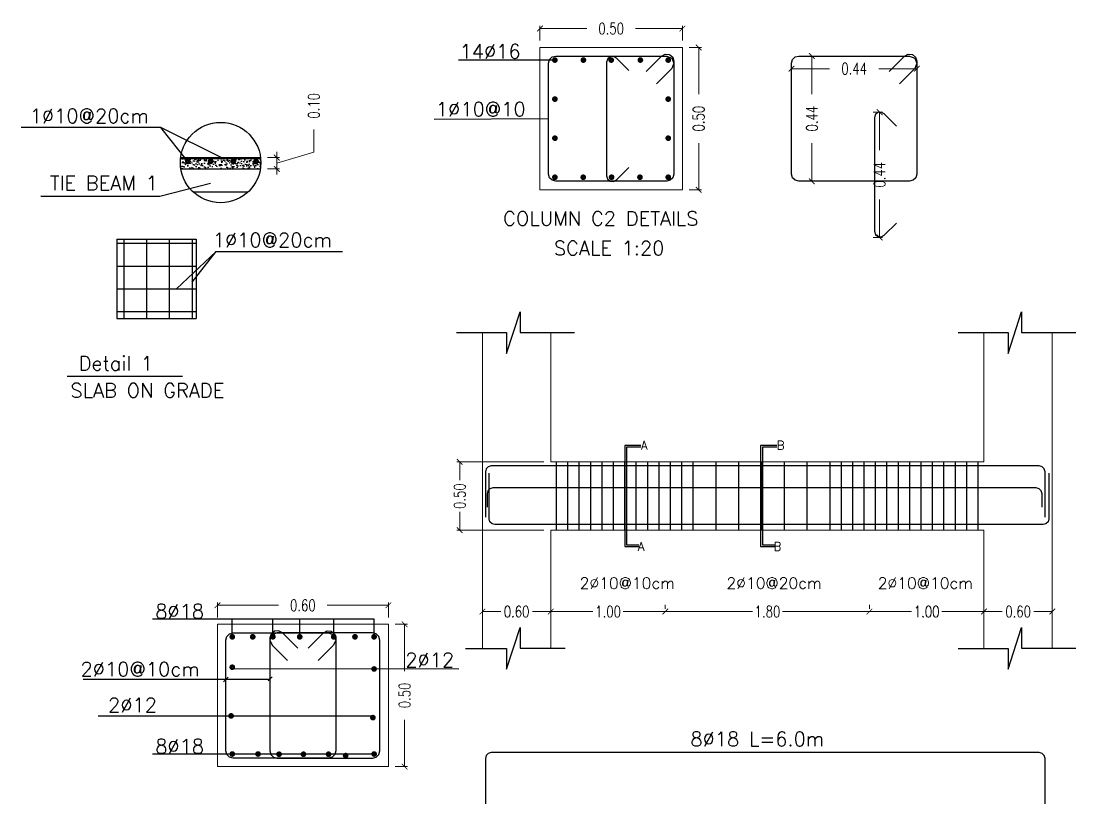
# Model space of a CAD drawing. Extents: x 166525 to 167198, y 178739 to 179747.
# Drawn here: x 167064.84 to 167083.35, y 179278.09 to 179291.84 of the extents above; entities that cross this region are included whole.
import ezdxf

# ---------------------------------------------------------------- set-up
doc = ezdxf.new("R2010")
doc.units = 0
doc.header["$MEASUREMENT"] = 0
doc.linetypes.add('AUSGEZOGEN', pattern=[0])
doc.linetypes.add('VONLAYER', pattern=[0])
doc.layers.get('0').update_dxf_attribs({"linetype": 'CONTINUOUS'})
doc.layers.get('DEFPOINTS').update_dxf_attribs({"linetype": 'CONTINUOUS'})
doc.layers.add('BEAM', color=6, linetype='CONTINUOUS', lineweight=13)
for name, color, linetype in [('BEAM-DIM', 4, 'CONTINUOUS'), ('BEAM-REIN', 2, 'CONTINUOUS'), ('EBENE0', 7, 'AUSGEZOGEN'), ('rebar call line', 8, 'CONTINUOUS'), ('REBARS', 2, 'CONTINUOUS'), ('Reinforcement', 10, 'CONTINUOUS'), ('TEXT', 7, 'CONTINUOUS')]:
    doc.layers.add(name, color=color, linetype=linetype)
doc.styles.add('DIM', font='simplex.shx', dxfattribs={"width": 0.75})
doc.styles.add('ROMANS', font='romans.shx')
doc.dimstyles.new('MUTASIM', dxfattribs={"dimscale": 0.9995, "dimtxt": 0.2, "dimasz": 0.1, "dimexe": 0.05, "dimexo": 0.12, "dimgap": 0.05, "dimtad": 0, "dimzin": 0, "dimdsep": 46, "dimtxsty": 'DIM', "dimblk": 'ARCHTICK', "dimcen": 0.09, "dimclrd": 35, "dimclre": 33, "dimclrt": 256, "dimazin": 0, "dimtfac": 1, "dimtofl": 0, "dimtmove": 1, "dimatfit": 3, "dimfxl": 0.18, "dimtolj": 1, "dimtzin": 0, "dimlwd": 13, "dimlwe": 9, "dimarcsym": 0})

# ---------------------------------------------------------------- blocks, each defined once
blk = doc.blocks.new('_ARCHTICK')
at = {"color": 0, "linetype": 'ByBlock', "const_width": 0.15}
blk.add_lwpolyline([(-0.5, -0.5), (0.5, 0.5)], dxfattribs=at)
blk = doc.blocks.new('*D1795')
at = {"layer": 'BEAM', "color": 33, "lineweight": 9, "transparency": 16777216}
for p, q in [((167073.949, 179291.498), (167073.949, 179291.761)), ((167076.449, 179291.498), (167076.449, 179291.761))]:
    blk.add_line(p, q, dxfattribs=at)
at = {"layer": 'BEAM', "color": 35, "lineweight": 13, "transparency": 16777216}
for p, q in [((167073.949, 179291.711), (167074.771, 179291.711)), ((167076.449, 179291.711), (167075.627, 179291.711))]:
    blk.add_line(p, q, dxfattribs=at)
at = {"layer": 'DEFPOINTS', "color": 0, "transparency": 16777216}
for p in [(167076.449, 179291.711), (167073.949, 179291.378), (167076.449, 179291.378)]:
    blk.add_point(p, dxfattribs=at)
at = {"layer": 'BEAM', "color": 35, "lineweight": 13, "transparency": 16777216, "xscale": 0.09995000000000001, "yscale": 0.09995000000000001, "zscale": 0.09995000000000001, "rotation": 180}
blk.add_blockref('_ARCHTICK', (167073.949, 179291.711), dxfattribs=at)
at = {"layer": 'BEAM', "color": 35, "lineweight": 13, "transparency": 16777216, "xscale": 0.09995000000000001, "yscale": 0.09995000000000001, "zscale": 0.09995000000000001}
blk.add_blockref('_ARCHTICK', (167076.449, 179291.711), dxfattribs=at)
at = {"layer": 'BEAM', "transparency": 16777216, "insert": (167075.199, 179291.711), "char_height": 0.1999, "attachment_point": 5, "style": 'DIM'}
blk.add_mtext('\\A1;0.50', dxfattribs=at)
blk = doc.blocks.new('*D1796')
at = {"layer": 'BEAM', "color": 33, "lineweight": 9, "transparency": 16777216}
for p, q in [((167076.569, 179291.378), (167076.784, 179291.378)), ((167076.569, 179288.878), (167076.784, 179288.878))]:
    blk.add_line(p, q, dxfattribs=at)
at = {"layer": 'BEAM', "color": 35, "lineweight": 13, "transparency": 16777216}
for p, q in [((167076.734, 179291.378), (167076.734, 179290.557)), ((167076.734, 179288.878), (167076.734, 179289.7))]:
    blk.add_line(p, q, dxfattribs=at)
at = {"layer": 'DEFPOINTS', "color": 0, "transparency": 16777216}
for p in [(167076.449, 179291.378), (167076.734, 179291.378), (167076.449, 179288.878)]:
    blk.add_point(p, dxfattribs=at)
at = {"layer": 'BEAM', "color": 35, "lineweight": 13, "transparency": 16777216, "xscale": 0.09995000000000001, "yscale": 0.09995000000000001, "zscale": 0.09995000000000001}
for p, rotation in [((167076.734, 179291.378), 90), ((167076.734, 179288.878), 270)]:
    blk.add_blockref('_ARCHTICK', p, dxfattribs=dict(at, rotation=rotation))
at = {"layer": 'BEAM', "transparency": 16777216, "insert": (167076.734, 179290.128), "char_height": 0.1999, "attachment_point": 5, "rotation": 90, "style": 'DIM'}
blk.add_mtext('\\A1;0.50', dxfattribs=at)
blk = doc.blocks.new('*D1797')
at = {"layer": 'BEAM', "color": 33, "lineweight": 9, "transparency": 16777216}
for p, q in [((167078.609, 179291.228), (167078.77, 179291.228)), ((167078.609, 179289.028), (167078.77, 179289.028))]:
    blk.add_line(p, q, dxfattribs=at)
at = {"layer": 'BEAM', "color": 35, "lineweight": 13, "transparency": 16777216}
for p, q in [((167078.72, 179291.228), (167078.72, 179290.56)), ((167078.72, 179289.028), (167078.72, 179289.696))]:
    blk.add_line(p, q, dxfattribs=at)
at = {"layer": 'DEFPOINTS', "color": 0, "transparency": 16777216}
for p in [(167078.489, 179291.228), (167078.72, 179291.228), (167078.489, 179289.028)]:
    blk.add_point(p, dxfattribs=at)
at = {"layer": 'BEAM', "color": 35, "lineweight": 13, "transparency": 16777216, "xscale": 0.09995000000000001, "yscale": 0.09995000000000001, "zscale": 0.09995000000000001}
for p, rotation in [((167078.72, 179291.228), 90), ((167078.72, 179289.028), 270)]:
    blk.add_blockref('_ARCHTICK', p, dxfattribs=dict(at, rotation=rotation))
at = {"layer": 'BEAM', "transparency": 16777216, "insert": (167078.72, 179290.128), "char_height": 0.1999, "attachment_point": 5, "rotation": 90, "style": 'DIM'}
blk.add_mtext('\\A1;0.44', dxfattribs=at)
blk = doc.blocks.new('*D1798')
at = {"layer": 'BEAM', "color": 35, "lineweight": 13, "transparency": 16777216}
for p, q in [((167078.362, 179291.006), (167079.03, 179291.006)), ((167080.562, 179291.006), (167079.894, 179291.006))]:
    blk.add_line(p, q, dxfattribs=at)
at = {"layer": 'BEAM', "color": 33, "lineweight": 9, "transparency": 16777216}
for p, q in [((167078.362, 179290.981), (167078.362, 179290.956)), ((167080.562, 179290.981), (167080.562, 179290.956))]:
    blk.add_line(p, q, dxfattribs=at)
at = {"layer": 'DEFPOINTS', "color": 0, "transparency": 16777216}
for p in [(167078.362, 179291.101), (167080.562, 179291.101), (167080.562, 179291.006)]:
    blk.add_point(p, dxfattribs=at)
at = {"layer": 'BEAM', "color": 35, "lineweight": 13, "transparency": 16777216, "xscale": 0.09995000000000001, "yscale": 0.09995000000000001, "zscale": 0.09995000000000001, "rotation": 180}
blk.add_blockref('_ARCHTICK', (167078.362, 179291.006), dxfattribs=at)
at = {"layer": 'BEAM', "color": 35, "lineweight": 13, "transparency": 16777216, "xscale": 0.09995000000000001, "yscale": 0.09995000000000001, "zscale": 0.09995000000000001}
blk.add_blockref('_ARCHTICK', (167080.562, 179291.006), dxfattribs=at)
at = {"layer": 'BEAM', "transparency": 16777216, "insert": (167079.462, 179291.006), "char_height": 0.1999, "attachment_point": 5, "style": 'DIM'}
blk.add_mtext('\\A1;0.44', dxfattribs=at)
blk = doc.blocks.new('*D1601')
at = {"layer": 'BEAM', "color": 33, "lineweight": 9, "transparency": 16777216}
for p, q in [((167072.939, 179281.593), (167072.939, 179281.523)), ((167074.139, 179281.593), (167074.139, 179281.523))]:
    blk.add_line(p, q, dxfattribs=at)
at = {"layer": 'BEAM', "color": 35, "lineweight": 13, "transparency": 16777216}
for p, q in [((167072.939, 179281.473), (167073.26, 179281.473)), ((167074.139, 179281.473), (167073.817, 179281.473))]:
    blk.add_line(p, q, dxfattribs=at)
at = {"layer": 'DEFPOINTS', "color": 0, "transparency": 16777216}
for p in [(167072.939, 179281.473), (167074.139, 179281.473), (167074.139, 179281.473)]:
    blk.add_point(p, dxfattribs=at)
at = {"layer": 'BEAM', "color": 35, "lineweight": 13, "transparency": 16777216, "xscale": 0.09995000000000001, "yscale": 0.09995000000000001, "zscale": 0.09995000000000001, "rotation": 180}
blk.add_blockref('_ARCHTICK', (167072.939, 179281.473), dxfattribs=at)
at = {"layer": 'BEAM', "color": 35, "lineweight": 13, "transparency": 16777216, "xscale": 0.09995000000000001, "yscale": 0.09995000000000001, "zscale": 0.09995000000000001}
blk.add_blockref('_ARCHTICK', (167074.139, 179281.473), dxfattribs=at)
at = {"layer": 'BEAM', "transparency": 16777216, "insert": (167073.539, 179281.473), "char_height": 0.1999, "attachment_point": 5, "style": 'DIM'}
blk.add_mtext('\\A1;0.60', dxfattribs=at)
blk = doc.blocks.new('*D1602')
at = {"layer": 'BEAM', "color": 33, "lineweight": 9, "transparency": 16777216}
for p, q in [((167074.139, 179281.593), (167074.139, 179281.523)), ((167076.148, 179281.593), (167076.148, 179281.523))]:
    blk.add_line(p, q, dxfattribs=at)
at = {"layer": 'BEAM', "color": 35, "lineweight": 13, "transparency": 16777216}
for p, q in [((167074.139, 179281.473), (167074.879, 179281.473)), ((167076.148, 179281.473), (167075.408, 179281.473))]:
    blk.add_line(p, q, dxfattribs=at)
at = {"layer": 'DEFPOINTS', "color": 0, "transparency": 16777216}
for p in [(167074.139, 179281.473), (167076.148, 179281.473), (167076.148, 179281.473)]:
    blk.add_point(p, dxfattribs=at)
at = {"layer": 'BEAM', "color": 35, "lineweight": 13, "transparency": 16777216, "xscale": 0.09995000000000001, "yscale": 0.09995000000000001, "zscale": 0.09995000000000001, "rotation": 180}
blk.add_blockref('_ARCHTICK', (167074.139, 179281.473), dxfattribs=at)
at = {"layer": 'BEAM', "color": 35, "lineweight": 13, "transparency": 16777216, "xscale": 0.09995000000000001, "yscale": 0.09995000000000001, "zscale": 0.09995000000000001}
blk.add_blockref('_ARCHTICK', (167076.148, 179281.473), dxfattribs=at)
at = {"layer": 'BEAM', "transparency": 16777216, "insert": (167075.144, 179281.473), "char_height": 0.1999, "attachment_point": 5, "style": 'DIM'}
blk.add_mtext('\\A1;1.00', dxfattribs=at)
blk = doc.blocks.new('*D1603')
at = {"layer": 'BEAM', "color": 33, "lineweight": 9, "transparency": 16777216}
for p, q in [((167076.148, 179281.593), (167076.148, 179281.523)), ((167079.731, 179281.593), (167079.731, 179281.523))]:
    blk.add_line(p, q, dxfattribs=at)
at = {"layer": 'BEAM', "color": 35, "lineweight": 13, "transparency": 16777216}
for p, q in [((167076.148, 179281.473), (167077.676, 179281.473)), ((167079.731, 179281.473), (167078.204, 179281.473))]:
    blk.add_line(p, q, dxfattribs=at)
at = {"layer": 'DEFPOINTS', "color": 0, "transparency": 16777216}
for p in [(167076.148, 179281.473), (167079.731, 179281.473), (167079.731, 179281.473)]:
    blk.add_point(p, dxfattribs=at)
at = {"layer": 'BEAM', "color": 35, "lineweight": 13, "transparency": 16777216, "xscale": 0.09995000000000001, "yscale": 0.09995000000000001, "zscale": 0.09995000000000001, "rotation": 180}
blk.add_blockref('_ARCHTICK', (167076.148, 179281.473), dxfattribs=at)
at = {"layer": 'BEAM', "color": 35, "lineweight": 13, "transparency": 16777216, "xscale": 0.09995000000000001, "yscale": 0.09995000000000001, "zscale": 0.09995000000000001}
blk.add_blockref('_ARCHTICK', (167079.731, 179281.473), dxfattribs=at)
at = {"layer": 'BEAM', "transparency": 16777216, "insert": (167077.94, 179281.473), "char_height": 0.1999, "attachment_point": 5, "style": 'DIM'}
blk.add_mtext('\\A1;1.80', dxfattribs=at)
blk = doc.blocks.new('*D1604')
at = {"layer": 'BEAM', "color": 33, "lineweight": 9, "transparency": 16777216}
for p, q in [((167079.731, 179281.593), (167079.731, 179281.523)), ((167081.739, 179281.593), (167081.739, 179281.523))]:
    blk.add_line(p, q, dxfattribs=at)
at = {"layer": 'BEAM', "color": 35, "lineweight": 13, "transparency": 16777216}
for p, q in [((167079.731, 179281.473), (167080.471, 179281.473)), ((167081.739, 179281.473), (167080.999, 179281.473))]:
    blk.add_line(p, q, dxfattribs=at)
at = {"layer": 'DEFPOINTS', "color": 0, "transparency": 16777216}
for p in [(167079.731, 179281.473), (167081.739, 179281.473), (167081.739, 179281.473)]:
    blk.add_point(p, dxfattribs=at)
at = {"layer": 'BEAM', "color": 35, "lineweight": 13, "transparency": 16777216, "xscale": 0.09995000000000001, "yscale": 0.09995000000000001, "zscale": 0.09995000000000001, "rotation": 180}
blk.add_blockref('_ARCHTICK', (167079.731, 179281.473), dxfattribs=at)
at = {"layer": 'BEAM', "color": 35, "lineweight": 13, "transparency": 16777216, "xscale": 0.09995000000000001, "yscale": 0.09995000000000001, "zscale": 0.09995000000000001}
blk.add_blockref('_ARCHTICK', (167081.739, 179281.473), dxfattribs=at)
at = {"layer": 'BEAM', "transparency": 16777216, "insert": (167080.735, 179281.473), "char_height": 0.1999, "attachment_point": 5, "style": 'DIM'}
blk.add_mtext('\\A1;1.00', dxfattribs=at)
blk = doc.blocks.new('*D1605')
at = {"layer": 'BEAM', "color": 33, "lineweight": 9, "transparency": 16777216}
for p, q in [((167081.739, 179281.593), (167081.739, 179281.523)), ((167082.939, 179281.593), (167082.939, 179281.523))]:
    blk.add_line(p, q, dxfattribs=at)
at = {"layer": 'BEAM', "color": 35, "lineweight": 13, "transparency": 16777216}
for p, q in [((167081.739, 179281.473), (167082.06, 179281.473)), ((167082.939, 179281.473), (167082.617, 179281.473))]:
    blk.add_line(p, q, dxfattribs=at)
at = {"layer": 'DEFPOINTS', "color": 0, "transparency": 16777216}
for p in [(167081.739, 179281.473), (167082.939, 179281.473), (167082.939, 179281.473)]:
    blk.add_point(p, dxfattribs=at)
at = {"layer": 'BEAM', "color": 35, "lineweight": 13, "transparency": 16777216, "xscale": 0.09995000000000001, "yscale": 0.09995000000000001, "zscale": 0.09995000000000001, "rotation": 180}
blk.add_blockref('_ARCHTICK', (167081.739, 179281.473), dxfattribs=at)
at = {"layer": 'BEAM', "color": 35, "lineweight": 13, "transparency": 16777216, "xscale": 0.09995000000000001, "yscale": 0.09995000000000001, "zscale": 0.09995000000000001}
blk.add_blockref('_ARCHTICK', (167082.939, 179281.473), dxfattribs=at)
at = {"layer": 'BEAM', "transparency": 16777216, "insert": (167082.339, 179281.473), "char_height": 0.1999, "attachment_point": 5, "style": 'DIM'}
blk.add_mtext('\\A1;0.60', dxfattribs=at)
blk = doc.blocks.new('*D1799')
at = {"layer": 'BEAM', "color": 33, "lineweight": 9, "transparency": 16777216}
for p, q in [((167068.288, 179281.37), (167068.288, 179281.632)), ((167071.288, 179281.37), (167071.288, 179281.632))]:
    blk.add_line(p, q, dxfattribs=at)
at = {"layer": 'BEAM', "color": 35, "lineweight": 13, "transparency": 16777216}
for p, q in [((167068.288, 179281.582), (167069.359, 179281.582)), ((167071.288, 179281.582), (167070.216, 179281.582))]:
    blk.add_line(p, q, dxfattribs=at)
at = {"layer": 'DEFPOINTS', "color": 0, "transparency": 16777216}
for p in [(167071.288, 179281.582), (167068.288, 179281.25), (167071.288, 179281.25)]:
    blk.add_point(p, dxfattribs=at)
at = {"layer": 'BEAM', "color": 35, "lineweight": 13, "transparency": 16777216, "xscale": 0.09995000000000001, "yscale": 0.09995000000000001, "zscale": 0.09995000000000001, "rotation": 180}
blk.add_blockref('_ARCHTICK', (167068.288, 179281.582), dxfattribs=at)
at = {"layer": 'BEAM', "color": 35, "lineweight": 13, "transparency": 16777216, "xscale": 0.09995000000000001, "yscale": 0.09995000000000001, "zscale": 0.09995000000000001}
blk.add_blockref('_ARCHTICK', (167071.288, 179281.582), dxfattribs=at)
at = {"layer": 'BEAM', "transparency": 16777216, "insert": (167069.788, 179281.582), "char_height": 0.1999, "attachment_point": 5, "style": 'DIM'}
blk.add_mtext('\\A1;0.60', dxfattribs=at)
blk = doc.blocks.new('*D1800')
at = {"layer": 'BEAM', "color": 33, "lineweight": 9, "transparency": 16777216}
for p, q in [((167071.408, 179281.25), (167071.623, 179281.25)), ((167071.408, 179278.75), (167071.623, 179278.75))]:
    blk.add_line(p, q, dxfattribs=at)
at = {"layer": 'BEAM', "color": 35, "lineweight": 13, "transparency": 16777216}
for p, q in [((167071.573, 179281.25), (167071.573, 179280.428)), ((167071.573, 179278.75), (167071.573, 179279.571))]:
    blk.add_line(p, q, dxfattribs=at)
at = {"layer": 'DEFPOINTS', "color": 0, "transparency": 16777216}
for p in [(167071.288, 179281.25), (167071.573, 179281.25), (167071.288, 179278.75)]:
    blk.add_point(p, dxfattribs=at)
at = {"layer": 'BEAM', "color": 35, "lineweight": 13, "transparency": 16777216, "xscale": 0.09995000000000001, "yscale": 0.09995000000000001, "zscale": 0.09995000000000001}
for p, rotation in [((167071.573, 179281.25), 90), ((167071.573, 179278.75), 270)]:
    blk.add_blockref('_ARCHTICK', p, dxfattribs=dict(at, rotation=rotation))
at = {"layer": 'BEAM', "transparency": 16777216, "insert": (167071.573, 179280), "char_height": 0.1999, "attachment_point": 5, "rotation": 90, "style": 'DIM'}
blk.add_mtext('\\A1;0.50', dxfattribs=at)
blk = doc.blocks.new('*D1801')
at = {"layer": 'BEAM', "color": 33, "lineweight": 9, "transparency": 16777216}
for p, q in [((167074.019, 179284.1), (167072.49, 179284.1)), ((167074.019, 179282.9), (167072.49, 179282.9))]:
    blk.add_line(p, q, dxfattribs=at)
at = {"layer": 'BEAM', "color": 35, "lineweight": 13, "transparency": 16777216}
for p, q in [((167072.54, 179284.1), (167072.54, 179283.778)), ((167072.54, 179282.9), (167072.54, 179283.221))]:
    blk.add_line(p, q, dxfattribs=at)
at = {"layer": 'DEFPOINTS', "color": 0, "transparency": 16777216}
for p in [(167072.54, 179284.1), (167074.139, 179284.1), (167074.139, 179282.9)]:
    blk.add_point(p, dxfattribs=at)
at = {"layer": 'BEAM', "color": 35, "lineweight": 13, "transparency": 16777216, "xscale": 0.09995000000000001, "yscale": 0.09995000000000001, "zscale": 0.09995000000000001}
for p, rotation in [((167072.54, 179284.1), 90), ((167072.54, 179282.9), 270)]:
    blk.add_blockref('_ARCHTICK', p, dxfattribs=dict(at, rotation=rotation))
at = {"layer": 'BEAM', "transparency": 16777216, "insert": (167072.54, 179283.5), "char_height": 0.1999, "attachment_point": 5, "rotation": 90, "style": 'DIM'}
blk.add_mtext('\\A1;0.50', dxfattribs=at)
blk = doc.blocks.new('*D1606')
at = {"layer": 'BEAM', "color": 33, "lineweight": 9, "transparency": 16777216}
for p, q in [((167079.798, 179290.243), (167079.958, 179290.243)), ((167079.798, 179288.043), (167079.958, 179288.043))]:
    blk.add_line(p, q, dxfattribs=at)
at = {"layer": 'BEAM', "color": 35, "lineweight": 13, "transparency": 16777216}
for p, q in [((167079.909, 179290.243), (167079.909, 179289.574)), ((167079.909, 179288.043), (167079.909, 179288.711))]:
    blk.add_line(p, q, dxfattribs=at)
at = {"layer": 'DEFPOINTS', "color": 0, "transparency": 16777216}
for p in [(167079.678, 179290.243), (167079.909, 179290.243), (167079.678, 179288.043)]:
    blk.add_point(p, dxfattribs=at)
at = {"layer": 'BEAM', "color": 35, "lineweight": 13, "transparency": 16777216, "xscale": 0.09995000000000001, "yscale": 0.09995000000000001, "zscale": 0.09995000000000001}
for p, rotation in [((167079.909, 179290.243), 90), ((167079.909, 179288.043), 270)]:
    blk.add_blockref('_ARCHTICK', p, dxfattribs=dict(at, rotation=rotation))
at = {"layer": 'BEAM', "transparency": 16777216, "insert": (167079.909, 179289.143), "char_height": 0.1999, "attachment_point": 5, "rotation": 90, "style": 'DIM'}
blk.add_mtext('\\A1;0.44', dxfattribs=at)
blk = doc.blocks.new('*D1128')
at = {"layer": 'BEAM', "color": 35, "lineweight": 13, "transparency": 16777216}
for p, q in [((167069.98, 179289.54), (167069.98, 179289.939)), ((167069.33, 179289.445), (167069.33, 179289.545)), ((167069.33, 179289.345), (167069.98, 179289.54)), ((167069.33, 179289.245), (167069.33, 179289.445)), ((167069.33, 179289.245), (167069.33, 179289.145))]:
    blk.add_line(p, q, dxfattribs=at)
at = {"layer": 'BEAM', "color": 33, "lineweight": 9, "transparency": 16777216}
for p, q in [((167069.165, 179289.445), (167069.38, 179289.445)), ((167069.165, 179289.245), (167069.38, 179289.245))]:
    blk.add_line(p, q, dxfattribs=at)
at = {"layer": 'DEFPOINTS', "color": 0, "transparency": 16777216}
for p in [(167069.045, 179289.445), (167069.33, 179289.445), (167069.045, 179289.245)]:
    blk.add_point(p, dxfattribs=at)
at = {"layer": 'BEAM', "color": 35, "lineweight": 13, "transparency": 16777216, "xscale": 0.09995000000000001, "yscale": 0.09995000000000001, "zscale": 0.09995000000000001}
for p, rotation in [((167069.33, 179289.445), 270), ((167069.33, 179289.245), 90)]:
    blk.add_blockref('_ARCHTICK', p, dxfattribs=dict(at, rotation=rotation))
at = {"layer": 'BEAM', "transparency": 16777216, "insert": (167069.98, 179290.353), "char_height": 0.1999, "attachment_point": 5, "rotation": 90, "style": 'DIM'}
blk.add_mtext('\\A1;0.10', dxfattribs=at)

msp = doc.modelspace()

# ---------------------------------------------------------------- hatches: boundary and pattern name
at = {"layer": 'TEXT', "linetype": 'Continuous'}
h = msp.add_hatch(dxfattribs=at)
h.set_pattern_fill('AR-CONC', color=8, scale=0.019193, style=0)
h.set_pattern_definition([(50, (440.15085, -97.2502), (0.137663504035, -0.012043996024), [0.01439472461, -0.158341970716]), (355, (440.15085, -97.2502), (-0.02663049649, 0.144367981584), [0.01151577969, -0.12667357657]), (100.45144446, (440.16232, -97.2512), (0.11103300711, 0.13232398407), [0.01223363347, -0.1345699682]), (46.1842, (440.15085, -97.21182), (0.20483526731, -0.03176805953), [0.02159208692, -0.23751295607]), (96.63563549, (440.16792, -97.21446), (0.17938935083, 0.18696225328), [0.01835046057, -0.20185506592]), (351.18416399, (440.15085, -97.21182), (0.1793893507, 0.18696225319), [0.01727366953, -0.19001036505]), (21, (440.17004, -97.22141), (0.114564168444, -0.07727450739), [0.01439472461, -0.158341970716]), (326, (440.17004, -97.22141), (0.04669942929, 0.13917780266), [0.01151577969, -0.12667357657]), (71.45144474, (440.17959, -97.22785), (0.16126359633, 0.06190329497), [0.01223363309, -0.1345699682]), (37.5, (440.15085, -97.250203), (0.002333836915, 0.063892204673), [0, -0.12513813928, 0, -0.128592873187, 0, -0.127153400726]), (7.5, (440.15085, -97.2502), (0.050490847265, 0.075699306343), [0, -0.073317130683, 0, -0.122259194359, 0, -0.048462239522]), (327.5, (440.10805, -97.250203), (0.102456359462, -0.004328948897), [0, -0.047982415368, 0, -0.14970513595, 0, -0.198647199625]), (317.5, (440.088855, -97.2502), (0.111930724058, 0.01921311537), [0, -0.06237713998, 0, -0.099419564643, 0, -0.141068301183])])
h.paths.add_polyline_path([(167069.05013, 179289.35643, 0.0258016), (167069.04638, 179289.42909), (167067.64287, 179289.42909, 0.0258016), (167067.63912, 179289.35643, 0.03977833), (167067.64802, 179289.2447), (167069.04123, 179289.2447, 0.03977833)])
h.paths.add_polyline_path([(167068.54051, 179289.37637, -1), (167068.59301, 179289.37637, -1)], flags=16)
h.paths.add_polyline_path([(167068.14051, 179289.37637, -1), (167068.19301, 179289.37637, -1)], flags=16)
h.paths.add_polyline_path([(167068.94051, 179289.37637, -1), (167068.99301, 179289.37637, -1)], flags=16)
h.paths.add_polyline_path([(167067.74051, 179289.37637, -1), (167067.79301, 179289.37637, -1)], flags=16)
h.paths.add_polyline_path([(167069.04458, 179289.4447), (167067.64467, 179289.4447, 0.00556767), (167067.64287, 179289.42909), (167069.04638, 179289.42909, 0.00556767)])

# ---------------------------------------------------------------- linework, layer by layer
at = {"linetype": 'VONLAYER'}
for p, q in [((167067.64467, 179289.4447), (167069.04458, 179289.4447)), ((167067.64467, 179289.4447), (167069.04458, 179289.4447)), ((167067.64802, 179289.2447), (167069.04123, 179289.2447))]:
    msp.add_line(p, q, dxfattribs=at)
at = {"color": 8, "linetype": 'Continuous'}
msp.add_line((167065.64975, 179285.60348), (167067.67547, 179285.60348), dxfattribs=at)
at = {"color": 2, "linetype": 'Continuous'}
for points in [[(167068.38764, 179289.42909), (167067.29675, 179289.97409), (167064.84291, 179289.97409)], [(167067.76676, 179289.37637), (167067.29675, 179289.97409)], [(167067.64287, 179289.42909), (167069.04638, 179289.42909)], [(167068.16962, 179288.99155), (167067.27647, 179288.76219), (167065.18705, 179288.76219)], [(167066.64317, 179288.01342), (167066.64317, 179286.62021)], [(167067.04317, 179288.01342), (167067.04317, 179286.62021)], [(167067.44317, 179288.01342), (167067.44317, 179286.62021)], [(167067.84317, 179288.01342), (167067.84317, 179286.62021)], [(167066.52443, 179287.93895), (167067.91763, 179287.93895)], [(167067.56829, 179287.13895), (167068.2689, 179287.7962), (167070.48195, 179287.7962)], [(167067.84317, 179287.25479), (167068.2689, 179287.7962)], [(167066.52443, 179287.53895), (167067.91763, 179287.53895)], [(167066.52443, 179287.13895), (167067.91763, 179287.13895)], [(167066.52443, 179286.73895), (167067.91763, 179286.73895)]]:
    msp.add_lwpolyline(points, dxfattribs=at)
at = {"linetype": 'VONLAYER'}
for points in [[(167066.52443, 179288.01342), (167066.52443, 179286.62021)], [(167066.52443, 179288.01342), (167067.91763, 179288.01342)], [(167067.91763, 179288.01342), (167067.91763, 179286.62021)], [(167066.52443, 179286.62021), (167067.91763, 179286.62021)]]:
    msp.add_lwpolyline(points, dxfattribs=at)
at = {"color": 2, "linetype": 'Continuous'}
msp.add_circle((167068.34463, 179289.35643), 0.7055, dxfattribs=at)
at = {"layer": 'BEAM'}
for p, q in [((167072.93856, 179286.37064), (167072.93856, 179280.82831)), ((167074.13856, 179286.37307), (167074.13856, 179284.09958)), ((167081.73856, 179286.37307), (167081.73856, 179284.09958)), ((167082.93856, 179286.37307), (167082.93856, 179280.82831)), ((167074.13856, 179284.09958), (167081.73856, 179284.09958)), ((167074.13856, 179282.89958), (167074.13856, 179280.82831)), ((167074.13856, 179282.89958), (167081.73856, 179282.89958)), ((167081.73856, 179282.89958), (167081.73856, 179280.82831))]:
    msp.add_line(p, q, dxfattribs=at)
for points in [[(167073.94905, 179288.87825), (167076.44905, 179288.87825), (167076.44905, 179291.37825), (167073.94905, 179291.37825)], [(167068.28766, 179278.7498), (167071.28766, 179278.7498), (167071.28766, 179281.2498), (167068.28766, 179281.2498)]]:
    msp.add_lwpolyline(points, close=True, dxfattribs=at)
at = {"layer": 'BEAM-REIN', "const_width": 0.0475}
for points in [[(167074.1842, 179291.15728, 1), (167074.2367, 179291.15728, 1)], [(167074.6842, 179291.15728, 1), (167074.7367, 179291.15728, 1)], [(167075.1728, 179291.15728, 1), (167075.2253, 179291.15728, 1)], [(167075.6842, 179291.15728, 1), (167075.7367, 179291.15728, 1)], [(167076.17305, 179291.15728, 1), (167076.22555, 179291.15728, 1)], [(167074.1842, 179290.47128, 1), (167074.2367, 179290.47128, 1)], [(167076.17305, 179290.47128, 1), (167076.22555, 179290.47128, 1)], [(167074.1842, 179289.78528, 1), (167074.2367, 179289.78528, 1)], [(167076.17305, 179289.78528, 1), (167076.22555, 179289.78528, 1)], [(167067.74051, 179289.37637, 1), (167067.79301, 179289.37637, 1)], [(167068.14051, 179289.37637, 1), (167068.19301, 179289.37637, 1)], [(167068.54051, 179289.37637, 1), (167068.59301, 179289.37637, 1)], [(167068.94051, 179289.37637, 1), (167068.99301, 179289.37637, 1)], [(167074.1842, 179289.09927, 1), (167074.2367, 179289.09927, 1)], [(167074.6818, 179289.09927, 1), (167074.7343, 179289.09927, 1)], [(167075.1794, 179289.09927, 1), (167075.2319, 179289.09927, 1)], [(167075.677, 179289.09927, 1), (167075.7295, 179289.09927, 1)], [(167076.17305, 179289.09927, 1), (167076.22555, 179289.09927, 1)], [(167076.1746, 179289.09927, 1), (167076.2271, 179289.09927, 1)], [(167068.52281, 179281.02884, 1), (167068.57531, 179281.02884, 1)], [(167068.88218, 179281.02884, 1), (167068.93468, 179281.02884, 1)], [(167069.23481, 179281.02884, 1), (167069.28731, 179281.02884, 1)], [(167069.70646, 179281.02884, 1), (167069.75896, 179281.02884, 1)], [(167070.30281, 179281.02884, 1), (167070.35531, 179281.02884, 1)], [(167070.67605, 179281.02884, 1), (167070.72855, 179281.02884, 1)], [(167071.01166, 179281.02884, 1), (167071.06416, 179281.02884, 1)], [(167068.52249, 179280.49459, 1), (167068.57499, 179280.49459, 1)], [(167071.01134, 179280.46404, 1), (167071.06384, 179280.46404, 1)], [(167068.50203, 179279.64043, 1), (167068.55453, 179279.64043, 1)], [(167070.99088, 179279.60987, 1), (167071.04338, 179279.60987, 1)], [(167068.52281, 179278.97082, 1), (167068.57531, 179278.97082, 1)], [(167068.9753, 179278.97082, 1), (167069.0278, 179278.97082, 1)], [(167069.34349, 179278.96687, 1), (167069.39599, 179278.96687, 1)], [(167069.77203, 179278.96687, 1), (167069.82453, 179278.96687, 1)], [(167070.21211, 179278.96687, 1), (167070.26461, 179278.96687, 1)], [(167070.51235, 179278.94264, 1), (167070.56485, 179278.94264, 1)], [(167071.01166, 179278.97082, 1), (167071.06416, 179278.97082, 1)]]:
    msp.add_lwpolyline(points, format="xyb", close=True, dxfattribs=at)
at = {"layer": 'EBENE0', "color": 3, "linetype": 'AUSGEZOGEN'}
msp.add_line((167067.64802, 179289.2447), (167069.04123, 179289.2447), dxfattribs=at)
at = {"layer": 'EBENE0', "color": 1, "linetype": 'AUSGEZOGEN'}
for p, q in [((167067.64802, 179289.2447), (167069.04123, 179289.2447)), ((167067.85896, 179288.8447), (167068.8303, 179288.8447))]:
    msp.add_line(p, q, dxfattribs=at)
at = {"layer": 'EBENE0', "color": 8, "linetype": 'AUSGEZOGEN'}
for p, q in [((167073.36382, 179286.00488), (167073.60179, 179286.73639)), ((167073.60179, 179286.73639), (167073.60179, 179286.37307)), ((167082.16382, 179286.00488), (167082.40179, 179286.73639)), ((167082.40179, 179286.73639), (167082.40179, 179286.37307)), ((167072.48518, 179286.37064), (167073.36382, 179286.37064)), ((167073.36382, 179286.37064), (167073.36382, 179286.00488)), ((167073.60179, 179286.37307), (167074.55365, 179286.37307)), ((167081.28518, 179286.37064), (167082.16382, 179286.37064)), ((167082.16382, 179286.37064), (167082.16382, 179286.00488)), ((167082.40179, 179286.37307), (167083.35365, 179286.37307)), ((167073.36382, 179280.46013), (167073.60179, 179281.19164)), ((167073.60179, 179281.19164), (167073.60179, 179280.82831)), ((167082.16382, 179280.46013), (167082.40179, 179281.19164)), ((167082.40179, 179281.19164), (167082.40179, 179280.82831)), ((167072.64329, 179280.82588), (167073.36382, 179280.82588)), ((167073.36382, 179280.82588), (167073.36382, 179280.46013)), ((167073.60179, 179280.82831), (167074.38859, 179280.82831)), ((167081.28518, 179280.82588), (167082.16382, 179280.82588)), ((167082.16382, 179280.82588), (167082.16382, 179280.46013)), ((167082.40179, 179280.82831), (167083.35365, 179280.82831))]:
    msp.add_line(p, q, dxfattribs=at)
at = {"layer": 'rebar call line'}
for p, q in [((167074.21045, 179291.15728), (167072.51768, 179291.15728)), ((167072.08924, 179290.11807), (167074.09905, 179290.12825)), ((167071.03791, 179281.33796), (167067.15075, 179281.33796)), ((167068.54906, 179281.02884), (167068.54906, 179281.33796)), ((167069.26106, 179281.02884), (167069.26106, 179281.33796)), ((167069.73203, 179281.02884), (167069.73203, 179281.33796)), ((167070.32906, 179281.02884), (167070.32906, 179281.33796)), ((167071.03791, 179281.02884), (167071.03791, 179281.33796)), ((167072.52531, 179280.46139), (167068.54869, 179280.46834)), ((167065.93506, 179280.2844), (167069.21084, 179280.2844)), ((167068.47942, 179280.32132), (167068.39706, 179280.23906)), ((167069.24791, 179280.32379), (167069.17646, 179280.25618)), ((167071.01713, 179279.63612), (167066.1932, 179279.63612)), ((167071.03791, 179278.96687), (167067.15075, 179278.96687))]:
    msp.add_line(p, q, dxfattribs=at)
for points in [[(167075.72036, 179284.38866), (167075.43856, 179284.38866), (167075.43856, 179282.61346), (167075.68258, 179282.61346)], [(167075.72036, 179284.35866), (167075.46811, 179284.35866), (167075.46811, 179282.64346), (167075.68258, 179282.64346)], [(167078.10319, 179284.38866), (167077.82139, 179284.38866), (167077.82139, 179282.61346), (167078.06541, 179282.61346)], [(167078.10319, 179284.35866), (167077.85094, 179284.35866), (167077.85094, 179282.64346), (167078.06541, 179282.64346)]]:
    msp.add_lwpolyline(points, dxfattribs=at)
at = {"layer": 'REBARS'}
for points in [[(167075.50841, 179290.97347), (167075.29242, 179291.18946), (167075.2403, 179291.21733), (167075.18147, 179291.21154), (167075.13578, 179291.17404), (167075.13226, 179291.16838), (167075.11862, 179291.11747), (167075.11862, 179289.12666), (167075.13578, 179289.0701), (167075.18147, 179289.0326), (167075.2403, 179289.0268), (167075.29242, 179289.05468), (167075.50841, 179289.27067)], [(167080.20708, 179289.9987), (167079.99109, 179290.21469), (167079.93897, 179290.24257), (167079.88014, 179290.23677), (167079.83445, 179290.19927), (167079.83093, 179290.19361), (167079.81729, 179290.14271), (167079.81729, 179288.1519), (167079.83445, 179288.09533), (167079.88014, 179288.05783), (167079.93897, 179288.05204), (167079.99109, 179288.07992), (167080.20708, 179288.2959)], [(167082.81211, 179283.128), (167082.81211, 179283.928), (167082.79849, 179283.9788), (167082.76131, 179284.01599), (167082.71051, 179284.0296), (167073.09223, 179284.0296), (167073.04143, 179284.01599), (167073.00425, 179283.9788), (167072.99063, 179283.928), (167072.99063, 179283.128)], [(167082.87927, 179283.90167), (167082.87927, 179283.10167), (167082.86566, 179283.05087), (167082.82847, 179283.01368), (167082.77767, 179283.00007), (167073.1594, 179283.00007), (167073.1086, 179283.01368), (167073.07141, 179283.05087), (167073.0578, 179283.10167), (167073.0578, 179283.90167)], [(167082.7604, 179283.30624), (167082.7604, 179283.54222), (167082.74679, 179283.59302), (167082.7096, 179283.63021), (167082.6588, 179283.64382), (167073.12102, 179283.64382), (167073.07022, 179283.63021), (167073.03303, 179283.59302), (167073.01942, 179283.54222), (167073.01942, 179283.30624)], [(167082.81211, 179278.09443), (167082.81211, 179278.89443), (167082.79849, 179278.94523), (167082.76131, 179278.98242), (167082.71051, 179278.99603), (167073.09223, 179278.99603), (167073.04143, 179278.98242), (167073.00425, 179278.94523), (167072.99063, 179278.89443), (167072.99063, 179278.09443)]]:
    msp.add_lwpolyline(points, dxfattribs=at)
for points in [[(167075.81285, 179290.95884, 0), (167076.08226, 179291.22825, 0), (167076.14727, 179291.26302, 0), (167076.22065, 179291.25579, 0), (167076.27765, 179291.20902, 0), (167076.29905, 179291.13846, 0), (167076.29905, 179289.15525, 0), (167076.28204, 179289.09175, 0), (167076.23555, 179289.04526, 0), (167076.17205, 179289.02825, 0), (167074.22605, 179289.02825, 0), (167074.16255, 179289.04526, 0), (167074.11606, 179289.09175, 0), (167074.09905, 179289.15525, 0), (167074.09905, 179291.10125, 0), (167074.11606, 179291.16475, 0), (167074.16255, 179291.21123, 0), (167074.22605, 179291.22825, 0), (167076.17205, 179291.22825, 0), (167076.26185, 179291.19105, 0), (167076.29905, 179291.10125, 0), (167076.26185, 179291.01145, 0), (167075.99244, 179290.74204, 0)], [(167080.07596, 179290.95884, 0), (167080.34537, 179291.22825, 0), (167080.41038, 179291.26302, 0), (167080.48376, 179291.25579, 0), (167080.54076, 179291.20902, 0), (167080.56216, 179291.13846, 0), (167080.56216, 179289.15525, 0), (167080.54515, 179289.09175, 0), (167080.49866, 179289.04526, 0), (167080.43516, 179289.02825, 0), (167078.48916, 179289.02825, 0), (167078.42566, 179289.04526, 0), (167078.37918, 179289.09175, 0), (167078.36216, 179289.15525, 0), (167078.36216, 179291.10125, 0), (167078.37918, 179291.16475, 0), (167078.42566, 179291.21123, 0), (167078.48916, 179291.22825, 0), (167080.43516, 179291.22825, 0), (167080.52496, 179291.19105, 0), (167080.56216, 179291.10125, 0), (167080.52496, 179291.01145, 0), (167080.25556, 179290.74204, 0)], [(167069.87828, 179280.83039, 0), (167070.14769, 179281.0998, 0), (167070.2127, 179281.13457, 0), (167070.28608, 179281.12735, 0), (167070.34307, 179281.08057, 0), (167070.36447, 179281.01001, 0), (167070.36447, 179279.0268, 0), (167070.34746, 179278.9633, 0), (167070.30097, 179278.91682, 0), (167070.23747, 179278.8998, 0), (167068.56466, 179278.8998, 0), (167068.50116, 179278.91682, 0), (167068.45467, 179278.9633, 0), (167068.43766, 179279.0268, 0), (167068.43766, 179280.9728, 0), (167068.45467, 179281.0363, 0), (167068.50116, 179281.08279, 0), (167068.56466, 179281.0998, 0), (167070.23747, 179281.0998, 0), (167070.32728, 179281.06261, 0), (167070.36447, 179280.9728, 0), (167070.32728, 179280.883, 0), (167070.05787, 179280.61359, 0)], [(167069.69704, 179280.83039, 0), (167069.42763, 179281.0998, 0), (167069.36262, 179281.13457, 0), (167069.28924, 179281.12735, 0), (167069.23225, 179281.08057, 0), (167069.21084, 179281.01001, 0), (167069.21084, 179279.0268, 0), (167069.22786, 179278.9633, 0), (167069.27434, 179278.91682, 0), (167069.33784, 179278.8998, 0), (167071.01066, 179278.8998, 0), (167071.07416, 179278.91682, 0), (167071.12064, 179278.9633, 0), (167071.13766, 179279.0268, 0), (167071.13766, 179280.9728, 0), (167071.12064, 179281.0363, 0), (167071.07416, 179281.08279, 0), (167071.01066, 179281.0998, 0), (167069.33784, 179281.0998, 0), (167069.24804, 179281.06261, 0), (167069.21084, 179280.9728, 0), (167069.24804, 179280.883, 0), (167069.51745, 179280.61359, 0)]]:
    msp.add_polyline3d(points, dxfattribs=at)
at = {"layer": 'Reinforcement', "linetype": 'VONLAYER'}
for p, q in [((167074.23856, 179282.89958), (167074.23856, 179284.09958)), ((167074.43856, 179282.89958), (167074.43856, 179284.09958)), ((167074.63856, 179282.89958), (167074.63856, 179284.09958)), ((167074.83856, 179282.89958), (167074.83856, 179284.09958)), ((167075.03856, 179282.89958), (167075.03856, 179284.09958)), ((167075.23856, 179282.89958), (167075.23856, 179284.09958)), ((167075.43856, 179282.89958), (167075.43856, 179284.09958)), ((167075.63856, 179282.89958), (167075.63856, 179284.09958)), ((167075.83856, 179282.89958), (167075.83856, 179284.09958)), ((167076.03856, 179282.89958), (167076.03856, 179284.09958)), ((167076.23856, 179282.89958), (167076.23856, 179284.09958)), ((167076.43856, 179282.89958), (167076.43856, 179284.09958)), ((167076.63856, 179282.89958), (167076.63856, 179284.09958)), ((167077.03856, 179282.89958), (167077.03856, 179284.09958)), ((167077.43856, 179282.89958), (167077.43856, 179284.09958)), ((167077.83856, 179282.89958), (167077.83856, 179284.09958)), ((167078.23856, 179282.89958), (167078.23856, 179284.09958)), ((167078.63856, 179282.89958), (167078.63856, 179284.09958)), ((167079.03856, 179282.89958), (167079.03856, 179284.09958)), ((167079.23856, 179282.89958), (167079.23856, 179284.09958)), ((167079.43856, 179282.89958), (167079.43856, 179284.09958)), ((167079.63856, 179282.89958), (167079.63856, 179284.09958)), ((167079.83856, 179282.89958), (167079.83856, 179284.09958)), ((167080.03856, 179282.89958), (167080.03856, 179284.09958)), ((167080.23856, 179282.89958), (167080.23856, 179284.09958)), ((167080.43856, 179282.89958), (167080.43856, 179284.09958)), ((167080.63856, 179282.89958), (167080.63856, 179284.09958)), ((167080.83856, 179282.89958), (167080.83856, 179284.09958)), ((167081.03856, 179282.89958), (167081.03856, 179284.09958)), ((167081.23856, 179282.89958), (167081.23856, 179284.09958)), ((167081.43856, 179282.89958), (167081.43856, 179284.09958)), ((167081.63856, 179282.89958), (167081.63856, 179284.09958))]:
    msp.add_line(p, q, dxfattribs=at)

# ---------------------------------------------------------------- texts
at = {"layer": 'BEAM-DIM', "style": 'ROMANS'}
for s, height, p in [('14%%C16', 0.25, (167072.53857, 179291.18377)), ('1%%C10@10', 0.25, (167072.12288, 179290.17004)), ('1%%C10@20cm', 0.25, (167064.99383, 179290.05199)), ('1%%C10@20cm', 0.25, (167068.20657, 179287.87411)), ('A', 0.15, (167075.72193, 179284.31785, 2612.33432)), ('B', 0.15, (167078.10476, 179284.31785, 2612.33432)), ('A', 0.15, (167075.66635, 179282.54111, 3480.91864)), ('B', 0.15, (167078.04918, 179282.54111, 3480.91864)), ('2%%C10@10cm', 0.2, (167074.64519, 179281.87081)), ('2%%C10@20cm', 0.2, (167077.22106, 179281.87081)), ('2%%C10@10cm', 0.2, (167079.87582, 179281.87081)), ('8%%C18', 0.25, (167067.19705, 179281.35181)), ('2%%C10@10cm', 0.25, (167065.88604, 179280.33637)), ('2%%C12', 0.25, (167071.58529, 179280.49756)), ('2%%C12', 0.25, (167066.36973, 179279.70599)), ('8%%C18 L=6.0m', 0.25, (167076.58823, 179279.10955)), ('8%%C18', 0.25, (167067.19705, 179278.98071))]:
    msp.add_text(s, height=height, dxfattribs=at).set_placement(p)
at = {"layer": 'BEAM-DIM', "insert": (167067.2432, 179288.87186), "char_height": 0.25, "attachment_point": 9, "style": 'ROMANS'}
msp.add_mtext('TIE BEAM 1', dxfattribs=at)
at = {"layer": 'TEXT', "style": 'ROMANS'}
for s, p in [('COLUMN C2 DETAILS', (167073.30113, 179288.25055, 186)), ('SCALE 1:20', (167074.19295, 179287.72984, 193.75)), ('Detail 1', (167065.85267, 179285.70493, 186)), (' SLAB ON GRADE', (167065.53754, 179285.23044, 186))]:
    msp.add_text(s, height=0.25, dxfattribs=at).set_placement(p)

# ---------------------------------------------------------------- dimensions: what is measured, and where the dimension line sits
at = {"layer": 'BEAM'}
for base, p1, p2, text, override, picture, middle in [((167076.44905, 179291.7106), (167073.94905, 179291.37825), (167076.44905, 179291.37825), '0.50', {"dimgap": 0.2, "dimlfac": 20}, '*D1795', (167075.19905, 179291.7106)), ((167080.56216, 179291.00616), (167078.36216, 179291.10125), (167080.56216, 179291.10125), '0.44', {"dimgap": 0.2, "dimlfac": 20}, '*D1798', (167079.46216, 179291.00616)), ((167071.28766, 179281.58216), (167068.28766, 179281.2498), (167071.28766, 179281.2498), '0.60', {"dimgap": 0.2, "dimlfac": 20}, '*D1799', (167069.78766, 179281.58216)), ((167074.13856, 179281.47293), (167072.93856, 179281.47293), (167074.13856, 179281.47293), '0.60', {"dimlfac": 50}, '*D1601', (167073.53856, 179281.47293)), ((167076.14846, 179281.47293), (167074.13856, 179281.47293), (167076.14846, 179281.47293), '1.00', {"dimlfac": 50}, '*D1602', (167075.14351, 179281.47293)), ((167079.73095, 179281.47293), (167076.14846, 179281.47293), (167079.73095, 179281.47293), '1.80', {"dimlfac": 50}, '*D1603', (167077.9397, 179281.47293)), ((167081.73856, 179281.47293), (167079.73095, 179281.47293), (167081.73856, 179281.47293), '1.00', {"dimlfac": 50}, '*D1604', (167080.73476, 179281.47293)), ((167082.93856, 179281.47293), (167081.73856, 179281.47293), (167082.93856, 179281.47293), '0.60', {"dimlfac": 50}, '*D1605', (167082.33856, 179281.47293))]:
    dim = msp.add_linear_dim(base=base, p1=p1, p2=p2, text=text, dimstyle='MUTASIM', override=override, dxfattribs=at)
    dim.commit()
    dim.dimension.update_dxf_attribs({"geometry": picture, "text_midpoint": middle})
for base, p1, p2, text, override, picture, middle in [((167076.73439, 179291.37825), (167076.44905, 179288.87825), (167076.44905, 179291.37825), '0.50', {"dimgap": 0.2, "dimlfac": 20}, '*D1796', (167076.73439, 179290.12825)), ((167078.72001, 179291.22825), (167078.48916, 179289.02825), (167078.48916, 179291.22825), '0.44', {"dimgap": 0.2, "dimlfac": 20}, '*D1797', (167078.72001, 179290.12825)), ((167069.32993, 179289.4447), (167069.04458, 179289.2447), (167069.04458, 179289.4447), '0.10', {"dimgap": 0.2, "dimlfac": 20}, '*D1128', (167069.9796, 179290.1393)), ((167079.9085, 179290.24257), (167079.67765, 179288.04257), (167079.67765, 179290.24257), '0.44', {"dimgap": 0.2, "dimlfac": 20}, '*D1606', (167079.9085, 179289.14257)), ((167072.5401, 179284.09958), (167074.13856, 179282.89958), (167074.13856, 179284.09958), '0.50', {"dimlfac": 50}, '*D1801', (167072.5401, 179283.49958)), ((167071.573, 179281.2498), (167071.28766, 179278.7498), (167071.28766, 179281.2498), '0.50', {"dimgap": 0.2, "dimlfac": 20}, '*D1800', (167071.573, 179279.9998))]:
    dim = msp.add_linear_dim(base=base, p1=p1, p2=p2, angle=90, text=text, dimstyle='MUTASIM', override=override, dxfattribs=at)
    dim.commit()
    dim.dimension.update_dxf_attribs({"geometry": picture, "text_midpoint": middle})

doc.saveas('drawing.dxf')
